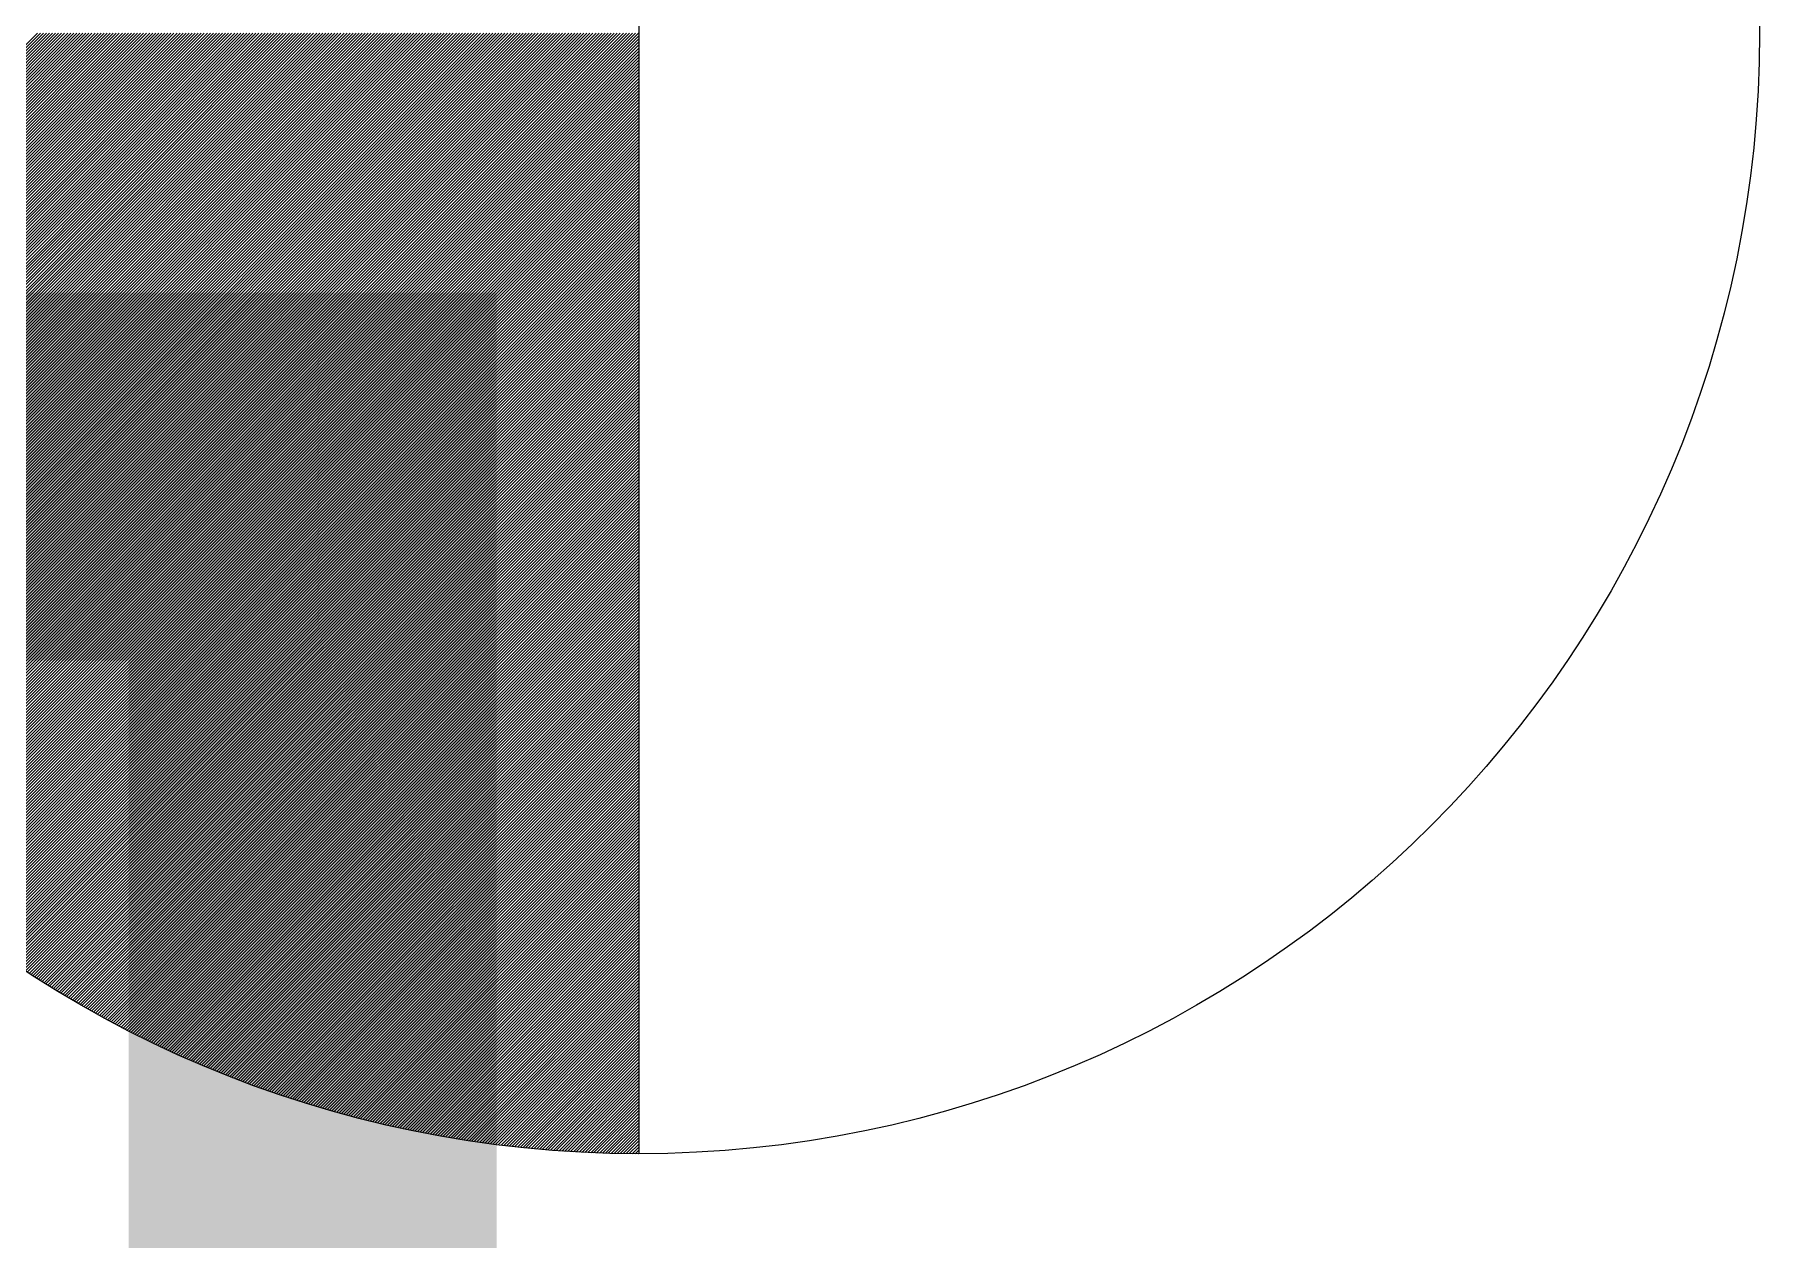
# Model space of a CAD drawing. Extents: x -22909.9 to -22897.8, y -4.7 to 4.1.
# Drawn here: x -22905.0057 to -22904.9354, y 0.4954 to 0.5445 of the extents above; entities that cross this region are included whole.
import ezdxf

# ---------------------------------------------------------------- set-up
doc = ezdxf.new("R2010")
doc.units = 0
doc.header["$MEASUREMENT"] = 0
doc.layers.add('COW', color=2, linetype='CONTINUOUS')
doc.layers.add('DESCARGA', color=5, linetype='CONTINUOUS')

msp = doc.modelspace()

# ---------------------------------------------------------------- linework, layer by layer
at = {"layer": 'COW', "color": 2}
for p, q in [((-22904.98108, 0.590232), (-22904.98108, 0.498888)), ((-22905.023216, 0.526939), (-22905.005594, 0.54456)), ((-22905.023179, 0.526851), (-22905.005471, 0.54456)), ((-22905.023143, 0.526764), (-22905.005347, 0.54456)), ((-22905.023106, 0.526677), (-22905.005223, 0.54456)), ((-22905.023069, 0.526591), (-22905.0051, 0.54456)), ((-22905.023032, 0.526504), (-22905.004976, 0.54456)), ((-22905.022994, 0.526418), (-22905.004852, 0.54456)), ((-22905.022957, 0.526331), (-22905.004728, 0.54456)), ((-22905.022919, 0.526245), (-22905.004605, 0.54456)), ((-22905.022881, 0.526159), (-22905.004481, 0.54456)), ((-22905.022844, 0.526073), (-22905.004357, 0.54456)), ((-22905.022806, 0.525988), (-22905.004233, 0.54456)), ((-22905.022767, 0.525902), (-22905.00411, 0.54456)), ((-22905.022729, 0.525817), (-22905.003986, 0.54456)), ((-22905.022691, 0.525731), (-22905.003862, 0.54456)), ((-22905.022652, 0.525646), (-22905.003738, 0.54456)), ((-22905.022613, 0.525561), (-22905.003615, 0.54456)), ((-22905.022574, 0.525477), (-22905.003491, 0.54456)), ((-22905.022535, 0.525392), (-22905.003367, 0.54456)), ((-22905.022496, 0.525307), (-22905.003243, 0.54456)), ((-22905.022457, 0.525223), (-22905.00312, 0.54456)), ((-22905.022417, 0.525139), (-22905.002996, 0.54456)), ((-22905.022378, 0.525055), (-22905.002872, 0.54456)), ((-22905.022338, 0.524971), (-22905.002748, 0.54456)), ((-22905.022298, 0.524887), (-22905.002625, 0.54456)), ((-22905.022258, 0.524803), (-22905.002501, 0.54456)), ((-22905.022218, 0.524719), (-22905.002377, 0.54456)), ((-22905.022177, 0.524636), (-22905.002253, 0.54456)), ((-22905.022137, 0.524553), (-22905.00213, 0.54456)), ((-22905.022096, 0.52447), (-22905.002006, 0.54456)), ((-22905.022055, 0.524387), (-22905.001882, 0.54456)), ((-22905.022015, 0.524304), (-22905.001758, 0.54456)), ((-22905.021974, 0.524221), (-22905.001635, 0.54456)), ((-22905.021932, 0.524139), (-22905.001511, 0.54456)), ((-22905.021891, 0.524056), (-22905.001387, 0.54456)), ((-22905.02185, 0.523974), (-22905.001263, 0.54456)), ((-22905.021808, 0.523892), (-22905.00114, 0.54456)), ((-22905.021766, 0.52381), (-22905.001016, 0.54456)), ((-22905.021724, 0.523728), (-22905.000892, 0.54456)), ((-22905.021682, 0.523646), (-22905.000768, 0.54456)), ((-22905.02164, 0.523564), (-22905.000645, 0.54456)), ((-22905.021598, 0.523483), (-22905.000521, 0.54456)), ((-22905.021556, 0.523402), (-22905.000397, 0.54456)), ((-22905.021513, 0.52332), (-22905.000274, 0.54456)), ((-22905.02147, 0.523239), (-22905.00015, 0.54456)), ((-22905.021428, 0.523158), (-22905.000026, 0.54456)), ((-22905.021385, 0.523078), (-22904.999902, 0.54456)), ((-22905.021341, 0.522997), (-22904.999779, 0.54456)), ((-22905.021298, 0.522916), (-22904.999655, 0.54456)), ((-22905.021255, 0.522836), (-22904.999531, 0.54456)), ((-22905.021211, 0.522756), (-22904.999407, 0.54456)), ((-22905.021168, 0.522676), (-22904.999284, 0.54456)), ((-22905.021124, 0.522596), (-22904.99916, 0.54456)), ((-22905.02108, 0.522516), (-22904.999036, 0.54456)), ((-22905.021036, 0.522436), (-22904.998912, 0.54456)), ((-22905.020992, 0.522357), (-22904.998789, 0.54456)), ((-22905.020948, 0.522277), (-22904.998665, 0.54456)), ((-22905.020903, 0.522198), (-22904.998541, 0.54456)), ((-22905.020859, 0.522119), (-22904.998417, 0.54456)), ((-22905.020814, 0.52204), (-22904.998294, 0.54456)), ((-22905.020769, 0.521961), (-22904.99817, 0.54456)), ((-22905.020724, 0.521882), (-22904.998046, 0.54456)), ((-22905.020679, 0.521803), (-22904.997922, 0.54456)), ((-22905.020634, 0.521725), (-22904.997799, 0.54456)), ((-22905.020588, 0.521646), (-22904.997675, 0.54456)), ((-22905.020543, 0.521568), (-22904.997551, 0.54456)), ((-22905.020497, 0.52149), (-22904.997427, 0.54456)), ((-22905.020452, 0.521412), (-22904.997304, 0.54456)), ((-22905.020406, 0.521334), (-22904.99718, 0.54456)), ((-22905.02036, 0.521256), (-22904.997056, 0.54456)), ((-22905.020314, 0.521179), (-22904.996932, 0.54456)), ((-22905.020267, 0.521101), (-22904.996809, 0.54456)), ((-22905.020221, 0.521024), (-22904.996685, 0.54456)), ((-22905.020174, 0.520947), (-22904.996561, 0.54456)), ((-22905.020128, 0.52087), (-22904.996437, 0.54456)), ((-22905.020081, 0.520793), (-22904.996314, 0.54456)), ((-22905.020034, 0.520716), (-22904.99619, 0.54456)), ((-22905.019987, 0.520639), (-22904.996066, 0.54456)), ((-22905.01994, 0.520563), (-22904.995942, 0.54456)), ((-22905.019892, 0.520486), (-22904.995819, 0.54456)), ((-22905.019845, 0.52041), (-22904.995695, 0.54456)), ((-22905.019797, 0.520334), (-22904.995571, 0.54456)), ((-22905.01975, 0.520258), (-22904.995447, 0.54456)), ((-22905.019702, 0.520182), (-22904.995324, 0.54456)), ((-22905.019654, 0.520106), (-22904.9952, 0.54456)), ((-22905.019606, 0.52003), (-22904.995076, 0.54456)), ((-22905.019558, 0.519955), (-22904.994953, 0.54456)), ((-22905.019509, 0.519879), (-22904.994829, 0.54456)), ((-22905.019461, 0.519804), (-22904.994705, 0.54456)), ((-22905.019412, 0.519729), (-22904.994581, 0.54456)), ((-22905.019364, 0.519654), (-22904.994458, 0.54456)), ((-22905.019315, 0.519579), (-22904.994334, 0.54456)), ((-22905.019266, 0.519504), (-22904.99421, 0.54456)), ((-22905.019217, 0.51943), (-22904.994086, 0.54456)), ((-22905.019167, 0.519355), (-22904.993963, 0.54456)), ((-22905.019118, 0.519281), (-22904.993839, 0.54456)), ((-22905.019069, 0.519206), (-22904.993715, 0.54456)), ((-22905.019019, 0.519132), (-22904.993591, 0.54456)), ((-22905.018969, 0.519058), (-22904.993468, 0.54456)), ((-22905.01892, 0.518984), (-22904.993344, 0.54456)), ((-22905.01887, 0.51891), (-22904.99322, 0.54456)), ((-22905.018819, 0.518837), (-22904.993096, 0.54456)), ((-22905.018769, 0.518763), (-22904.992973, 0.54456)), ((-22905.018719, 0.51869), (-22904.992849, 0.54456)), ((-22905.018668, 0.518617), (-22904.992725, 0.54456)), ((-22905.018618, 0.518543), (-22904.992601, 0.54456)), ((-22905.018567, 0.51847), (-22904.992478, 0.54456)), ((-22905.018516, 0.518398), (-22904.992354, 0.54456)), ((-22905.018465, 0.518325), (-22904.99223, 0.54456)), ((-22905.018414, 0.518252), (-22904.992106, 0.54456)), ((-22905.018363, 0.51818), (-22904.991983, 0.54456)), ((-22905.018312, 0.518107), (-22904.991859, 0.54456)), ((-22905.01826, 0.518035), (-22904.991735, 0.54456)), ((-22905.018209, 0.517963), (-22904.991611, 0.54456)), ((-22905.018157, 0.517891), (-22904.991488, 0.54456)), ((-22905.018105, 0.517819), (-22904.991364, 0.54456)), ((-22905.018053, 0.517747), (-22904.99124, 0.54456)), ((-22905.018001, 0.517675), (-22904.991116, 0.54456)), ((-22905.017949, 0.517604), (-22904.990993, 0.54456)), ((-22905.017897, 0.517532), (-22904.990869, 0.54456)), ((-22905.017844, 0.517461), (-22904.990745, 0.54456)), ((-22905.017792, 0.51739), (-22904.990621, 0.54456)), ((-22905.017739, 0.517319), (-22904.990498, 0.54456)), ((-22905.017686, 0.517248), (-22904.990374, 0.54456)), ((-22905.017633, 0.517177), (-22904.99025, 0.54456)), ((-22905.01758, 0.517106), (-22904.990127, 0.54456)), ((-22905.017527, 0.517036), (-22904.990003, 0.54456)), ((-22905.017474, 0.516965), (-22904.989879, 0.54456)), ((-22905.01742, 0.516895), (-22904.989755, 0.54456)), ((-22905.017367, 0.516825), (-22904.989632, 0.54456)), ((-22905.017313, 0.516755), (-22904.989508, 0.54456)), ((-22905.017259, 0.516685), (-22904.989384, 0.54456)), ((-22905.017205, 0.516615), (-22904.98926, 0.54456)), ((-22905.017151, 0.516545), (-22904.989137, 0.54456)), ((-22905.017097, 0.516476), (-22904.989013, 0.54456)), ((-22905.017043, 0.516406), (-22904.988889, 0.54456)), ((-22905.016988, 0.516337), (-22904.988765, 0.54456)), ((-22905.016934, 0.516268), (-22904.988642, 0.54456)), ((-22905.016879, 0.516199), (-22904.988518, 0.54456)), ((-22905.016824, 0.51613), (-22904.988394, 0.54456)), ((-22905.01677, 0.516061), (-22904.98827, 0.54456)), ((-22905.016715, 0.515992), (-22904.988147, 0.54456)), ((-22905.016659, 0.515923), (-22904.988023, 0.54456)), ((-22905.016604, 0.515855), (-22904.987899, 0.54456)), ((-22905.016549, 0.515787), (-22904.987775, 0.54456)), ((-22905.016493, 0.515718), (-22904.987652, 0.54456)), ((-22905.016438, 0.51565), (-22904.987528, 0.54456)), ((-22905.016382, 0.515582), (-22904.987404, 0.54456)), ((-22905.016326, 0.515514), (-22904.98728, 0.54456)), ((-22905.01627, 0.515446), (-22904.987157, 0.54456)), ((-22905.016214, 0.515379), (-22904.987033, 0.54456)), ((-22905.016158, 0.515311), (-22904.986909, 0.54456)), ((-22905.016102, 0.515244), (-22904.986785, 0.54456)), ((-22905.016045, 0.515177), (-22904.986662, 0.54456)), ((-22905.015989, 0.515109), (-22904.986538, 0.54456)), ((-22905.015932, 0.515042), (-22904.986414, 0.54456)), ((-22905.015875, 0.514975), (-22904.98629, 0.54456)), ((-22905.015818, 0.514909), (-22904.986167, 0.54456)), ((-22905.015761, 0.514842), (-22904.986043, 0.54456)), ((-22905.015704, 0.514775), (-22904.985919, 0.54456)), ((-22905.015647, 0.514709), (-22904.985795, 0.54456)), ((-22905.015589, 0.514642), (-22904.985672, 0.54456)), ((-22905.015532, 0.514576), (-22904.985548, 0.54456)), ((-22905.015474, 0.51451), (-22904.985424, 0.54456)), ((-22905.015416, 0.514444), (-22904.985301, 0.54456)), ((-22905.015358, 0.514378), (-22904.985177, 0.54456)), ((-22905.0153, 0.514313), (-22904.985053, 0.54456)), ((-22905.015242, 0.514247), (-22904.984929, 0.54456)), ((-22905.015184, 0.514181), (-22904.984806, 0.54456)), ((-22905.015126, 0.514116), (-22904.984682, 0.54456)), ((-22905.015067, 0.514051), (-22904.984558, 0.54456)), ((-22905.015009, 0.513986), (-22904.984434, 0.54456)), ((-22905.01495, 0.513921), (-22904.984311, 0.54456)), ((-22905.014891, 0.513856), (-22904.984187, 0.54456)), ((-22905.014832, 0.513791), (-22904.984063, 0.54456)), ((-22905.014773, 0.513726), (-22904.983939, 0.54456)), ((-22905.014714, 0.513662), (-22904.983816, 0.54456)), ((-22905.014655, 0.513597), (-22904.983692, 0.54456)), ((-22905.014595, 0.513533), (-22904.983568, 0.54456)), ((-22905.014536, 0.513469), (-22904.983444, 0.54456)), ((-22905.014476, 0.513405), (-22904.983321, 0.54456)), ((-22905.014416, 0.513341), (-22904.983197, 0.54456)), ((-22905.014356, 0.513277), (-22904.983073, 0.54456)), ((-22905.014296, 0.513213), (-22904.982949, 0.54456)), ((-22905.014236, 0.513149), (-22904.982826, 0.54456)), ((-22905.014176, 0.513086), (-22904.982702, 0.54456)), ((-22905.014115, 0.513023), (-22904.982578, 0.54456)), ((-22905.014055, 0.512959), (-22904.982454, 0.54456)), ((-22905.013994, 0.512896), (-22904.982331, 0.54456)), ((-22905.013934, 0.512833), (-22904.982207, 0.54456)), ((-22905.013873, 0.51277), (-22904.982083, 0.54456)), ((-22905.013812, 0.512708), (-22904.981959, 0.54456)), ((-22905.013751, 0.512645), (-22904.981836, 0.54456)), ((-22905.01369, 0.512582), (-22904.981712, 0.54456)), ((-22905.013628, 0.51252), (-22904.981588, 0.54456)), ((-22905.013567, 0.512458), (-22904.981464, 0.54456)), ((-22905.013505, 0.512395), (-22904.981341, 0.54456)), ((-22905.013443, 0.512333), (-22904.981217, 0.54456)), ((-22905.013382, 0.512271), (-22904.981093, 0.54456)), ((-22905.01332, 0.51221), (-22904.98108, 0.544449)), ((-22905.013258, 0.512148), (-22904.98108, 0.544326)), ((-22905.013196, 0.512086), (-22904.98108, 0.544202)), ((-22905.013133, 0.512025), (-22904.98108, 0.544078)), ((-22905.013071, 0.511964), (-22904.98108, 0.543954)), ((-22905.013008, 0.511902), (-22904.98108, 0.543831)), ((-22905.012946, 0.511841), (-22904.98108, 0.543707)), ((-22905.012883, 0.51178), (-22904.98108, 0.543583)), ((-22905.01282, 0.511719), (-22904.98108, 0.543459)), ((-22905.012757, 0.511659), (-22904.98108, 0.543336)), ((-22905.012694, 0.511598), (-22904.98108, 0.543212)), ((-22905.012631, 0.511537), (-22904.98108, 0.543088)), ((-22905.012568, 0.511477), (-22904.98108, 0.542964)), ((-22905.012504, 0.511417), (-22904.98108, 0.542841)), ((-22905.01244, 0.511357), (-22904.98108, 0.542717)), ((-22905.012377, 0.511296), (-22904.98108, 0.542593)), ((-22905.012313, 0.511237), (-22904.98108, 0.542469)), ((-22905.012249, 0.511177), (-22904.98108, 0.542346)), ((-22905.012185, 0.511117), (-22904.98108, 0.542222)), ((-22905.012121, 0.511057), (-22904.98108, 0.542098)), ((-22905.012057, 0.510998), (-22904.98108, 0.541974)), ((-22905.011992, 0.510939), (-22904.98108, 0.541851)), ((-22905.011928, 0.510879), (-22904.98108, 0.541727)), ((-22905.011863, 0.51082), (-22904.98108, 0.541603)), ((-22905.011798, 0.510761), (-22904.98108, 0.54148)), ((-22905.011733, 0.510703), (-22904.98108, 0.541356)), ((-22905.011668, 0.510644), (-22904.98108, 0.541232)), ((-22905.011603, 0.510585), (-22904.98108, 0.541108)), ((-22905.011538, 0.510527), (-22904.98108, 0.540985)), ((-22905.011473, 0.510468), (-22904.98108, 0.540861)), ((-22905.011407, 0.51041), (-22904.98108, 0.540737)), ((-22905.011341, 0.510352), (-22904.98108, 0.540613)), ((-22905.011276, 0.510294), (-22904.98108, 0.54049)), ((-22905.01121, 0.510236), (-22904.98108, 0.540366)), ((-22905.011144, 0.510178), (-22904.98108, 0.540242)), ((-22905.011078, 0.510121), (-22904.98108, 0.540118)), ((-22905.011012, 0.510063), (-22904.98108, 0.539995)), ((-22905.010945, 0.510006), (-22904.98108, 0.539871)), ((-22905.010879, 0.509948), (-22904.98108, 0.539747)), ((-22905.010812, 0.509891), (-22904.98108, 0.539623)), ((-22905.010746, 0.509834), (-22904.98108, 0.5395)), ((-22905.010679, 0.509777), (-22904.98108, 0.539376)), ((-22905.010612, 0.50972), (-22904.98108, 0.539252)), ((-22905.010545, 0.509663), (-22904.98108, 0.539128)), ((-22905.010478, 0.509607), (-22904.98108, 0.539005)), ((-22905.010411, 0.50955), (-22904.98108, 0.538881)), ((-22905.010343, 0.509494), (-22904.98108, 0.538757)), ((-22905.010276, 0.509438), (-22904.98108, 0.538633)), ((-22905.010208, 0.509382), (-22904.98108, 0.53851)), ((-22905.01014, 0.509326), (-22904.98108, 0.538386)), ((-22905.010072, 0.50927), (-22904.98108, 0.538262)), ((-22905.010004, 0.509214), (-22904.98108, 0.538138)), ((-22905.009936, 0.509159), (-22904.98108, 0.538015)), ((-22905.009868, 0.509103), (-22904.98108, 0.537891)), ((-22905.0098, 0.509048), (-22904.98108, 0.537767)), ((-22905.009731, 0.508992), (-22904.98108, 0.537643)), ((-22905.009663, 0.508937), (-22904.98108, 0.53752)), ((-22905.009594, 0.508882), (-22904.98108, 0.537396)), ((-22905.009525, 0.508827), (-22904.98108, 0.537272)), ((-22905.009456, 0.508772), (-22904.98108, 0.537148)), ((-22905.009387, 0.508718), (-22904.98108, 0.537025)), ((-22905.009318, 0.508663), (-22904.98108, 0.536901)), ((-22905.009248, 0.508609), (-22904.98108, 0.536777)), ((-22905.009179, 0.508555), (-22904.98108, 0.536654)), ((-22905.009109, 0.5085), (-22904.98108, 0.53653)), ((-22905.00904, 0.508446), (-22904.98108, 0.536406)), ((-22905.00897, 0.508392), (-22904.98108, 0.536282)), ((-22905.0089, 0.508339), (-22904.98108, 0.536159)), ((-22905.00883, 0.508285), (-22904.98108, 0.536035)), ((-22905.00876, 0.508231), (-22904.98108, 0.535911)), ((-22905.00869, 0.508178), (-22904.98108, 0.535787)), ((-22905.008619, 0.508124), (-22904.98108, 0.535664)), ((-22905.008549, 0.508071), (-22904.98108, 0.53554)), ((-22905.008478, 0.508018), (-22904.98108, 0.535416)), ((-22905.008407, 0.507965), (-22904.98108, 0.535292)), ((-22905.008336, 0.507912), (-22904.98108, 0.535169)), ((-22905.008265, 0.50786), (-22904.98108, 0.535045)), ((-22905.008194, 0.507807), (-22904.98108, 0.534921)), ((-22905.008123, 0.507755), (-22904.98108, 0.534797)), ((-22905.008051, 0.507702), (-22904.98108, 0.534674)), ((-22905.00798, 0.50765), (-22904.98108, 0.53455)), ((-22905.007908, 0.507598), (-22904.98108, 0.534426)), ((-22905.007836, 0.507546), (-22904.98108, 0.534302)), ((-22905.007765, 0.507494), (-22904.98108, 0.534179)), ((-22905.007693, 0.507442), (-22904.98108, 0.534055)), ((-22905.00762, 0.507391), (-22904.98108, 0.533931)), ((-22905.007548, 0.507339), (-22904.98108, 0.533807)), ((-22905.007476, 0.507288), (-22904.98108, 0.533684)), ((-22905.007403, 0.507237), (-22904.98108, 0.53356)), ((-22905.007331, 0.507186), (-22904.98108, 0.533436)), ((-22905.007258, 0.507135), (-22904.98108, 0.533312)), ((-22905.007185, 0.507084), (-22904.98108, 0.533189)), ((-22905.007112, 0.507033), (-22904.98108, 0.533065)), ((-22905.007039, 0.506982), (-22904.98108, 0.532941)), ((-22905.006966, 0.506932), (-22904.98108, 0.532817)), ((-22905.006892, 0.506881), (-22904.98108, 0.532694)), ((-22905.006819, 0.506831), (-22904.98108, 0.53257)), ((-22905.006745, 0.506781), (-22904.98108, 0.532446)), ((-22905.006671, 0.506731), (-22904.98108, 0.532322)), ((-22905.006598, 0.506681), (-22904.98108, 0.532199)), ((-22905.006524, 0.506631), (-22904.98108, 0.532075)), ((-22905.006449, 0.506582), (-22904.98108, 0.531951)), ((-22905.006375, 0.506532), (-22904.98108, 0.531828)), ((-22905.006301, 0.506483), (-22904.98108, 0.531704)), ((-22905.006226, 0.506434), (-22904.98108, 0.53158)), ((-22905.006152, 0.506385), (-22904.98108, 0.531456)), ((-22905.006077, 0.506336), (-22904.98108, 0.531333)), ((-22905.006002, 0.506287), (-22904.98108, 0.531209)), ((-22905.005927, 0.506238), (-22904.98108, 0.531085)), ((-22905.005852, 0.506189), (-22904.98108, 0.530961)), ((-22905.005777, 0.506141), (-22904.98108, 0.530838)), ((-22905.005701, 0.506093), (-22904.98108, 0.530714)), ((-22905.005626, 0.506044), (-22904.98108, 0.53059)), ((-22905.00555, 0.505996), (-22904.98108, 0.530466)), ((-22905.005474, 0.505948), (-22904.98108, 0.530343)), ((-22905.005398, 0.5059), (-22904.98108, 0.530219)), ((-22905.005322, 0.505853), (-22904.98108, 0.530095)), ((-22905.005246, 0.505805), (-22904.98108, 0.529971)), ((-22905.00517, 0.505758), (-22904.98108, 0.529848)), ((-22905.005094, 0.50571), (-22904.98108, 0.529724)), ((-22905.005017, 0.505663), (-22904.98108, 0.5296)), ((-22905.00494, 0.505616), (-22904.98108, 0.529476)), ((-22905.004864, 0.505569), (-22904.98108, 0.529353)), ((-22905.004787, 0.505522), (-22904.98108, 0.529229)), ((-22905.00471, 0.505476), (-22904.98108, 0.529105)), ((-22905.004632, 0.505429), (-22904.98108, 0.528981)), ((-22905.004555, 0.505383), (-22904.98108, 0.528858)), ((-22905.004478, 0.505336), (-22904.98108, 0.528734)), ((-22905.0044, 0.50529), (-22904.98108, 0.52861)), ((-22905.004322, 0.505244), (-22904.98108, 0.528486)), ((-22905.004245, 0.505198), (-22904.98108, 0.528363)), ((-22905.004167, 0.505152), (-22904.98108, 0.528239)), ((-22905.004088, 0.505107), (-22904.98108, 0.528115)), ((-22905.00401, 0.505061), (-22904.98108, 0.527991)), ((-22905.003932, 0.505016), (-22904.98108, 0.527868)), ((-22905.003853, 0.504971), (-22904.98108, 0.527744)), ((-22905.003775, 0.504925), (-22904.98108, 0.52762)), ((-22905.003696, 0.50488), (-22904.98108, 0.527496)), ((-22905.003617, 0.504836), (-22904.98108, 0.527373)), ((-22905.003538, 0.504791), (-22904.98108, 0.527249)), ((-22905.003459, 0.504746), (-22904.98108, 0.527125)), ((-22905.00338, 0.504702), (-22904.98108, 0.527002)), ((-22905.0033, 0.504658), (-22904.98108, 0.526878)), ((-22905.003221, 0.504613), (-22904.98108, 0.526754)), ((-22905.003141, 0.504569), (-22904.98108, 0.52663)), ((-22905.003061, 0.504525), (-22904.98108, 0.526507)), ((-22905.002981, 0.504482), (-22904.98108, 0.526383)), ((-22905.002901, 0.504438), (-22904.98108, 0.526259)), ((-22905.002821, 0.504394), (-22904.98108, 0.526135)), ((-22905.002741, 0.504351), (-22904.98108, 0.526012)), ((-22905.00266, 0.504308), (-22904.98108, 0.525888)), ((-22905.00258, 0.504265), (-22904.98108, 0.525764)), ((-22905.002499, 0.504222), (-22904.98108, 0.52564)), ((-22905.002418, 0.504179), (-22904.98108, 0.525517)), ((-22905.002337, 0.504136), (-22904.98108, 0.525393)), ((-22905.002256, 0.504093), (-22904.98108, 0.525269)), ((-22905.002174, 0.504051), (-22904.98108, 0.525145)), ((-22905.002093, 0.504009), (-22904.98108, 0.525022)), ((-22905.002011, 0.503967), (-22904.98108, 0.524898)), ((-22905.00193, 0.503925), (-22904.98108, 0.524774)), ((-22905.001848, 0.503883), (-22904.98108, 0.52465)), ((-22905.001766, 0.503841), (-22904.98108, 0.524527)), ((-22905.001684, 0.503799), (-22904.98108, 0.524403)), ((-22905.001601, 0.503758), (-22904.98108, 0.524279)), ((-22905.001519, 0.503716), (-22904.98108, 0.524155)), ((-22905.001436, 0.503675), (-22904.98108, 0.524032)), ((-22905.001354, 0.503634), (-22904.98108, 0.523908)), ((-22905.001271, 0.503593), (-22904.98108, 0.523784)), ((-22905.001188, 0.503552), (-22904.98108, 0.52366)), ((-22905.001105, 0.503512), (-22904.98108, 0.523537)), ((-22905.001022, 0.503471), (-22904.98108, 0.523413)), ((-22905.000938, 0.503431), (-22904.98108, 0.523289)), ((-22905.000855, 0.503391), (-22904.98108, 0.523165)), ((-22905.000771, 0.503351), (-22904.98108, 0.523042)), ((-22905.000687, 0.503311), (-22904.98108, 0.522918)), ((-22905.000603, 0.503271), (-22904.98108, 0.522794)), ((-22905.000519, 0.503231), (-22904.98108, 0.52267)), ((-22905.000435, 0.503192), (-22904.98108, 0.522547)), ((-22905.000351, 0.503152), (-22904.98108, 0.522423)), ((-22905.000266, 0.503113), (-22904.98108, 0.522299)), ((-22905.000181, 0.503074), (-22904.98108, 0.522176)), ((-22905.000097, 0.503035), (-22904.98108, 0.522052)), ((-22905.000012, 0.502996), (-22904.98108, 0.521928)), ((-22904.999927, 0.502958), (-22904.98108, 0.521804)), ((-22904.999841, 0.502919), (-22904.98108, 0.521681)), ((-22904.999756, 0.502881), (-22904.98108, 0.521557)), ((-22904.999671, 0.502843), (-22904.98108, 0.521433)), ((-22904.999585, 0.502805), (-22904.98108, 0.521309)), ((-22904.999499, 0.502767), (-22904.98108, 0.521186)), ((-22904.999413, 0.502729), (-22904.98108, 0.521062)), ((-22904.999327, 0.502691), (-22904.98108, 0.520938)), ((-22904.999241, 0.502654), (-22904.98108, 0.520814)), ((-22904.999154, 0.502616), (-22904.98108, 0.520691)), ((-22904.999068, 0.502579), (-22904.98108, 0.520567)), ((-22904.998981, 0.502542), (-22904.98108, 0.520443)), ((-22904.998894, 0.502505), (-22904.98108, 0.520319)), ((-22904.998807, 0.502468), (-22904.98108, 0.520196)), ((-22904.99872, 0.502432), (-22904.98108, 0.520072)), ((-22904.998633, 0.502395), (-22904.98108, 0.519948)), ((-22904.998545, 0.502359), (-22904.98108, 0.519824)), ((-22904.998458, 0.502323), (-22904.98108, 0.519701)), ((-22904.99837, 0.502287), (-22904.98108, 0.519577)), ((-22904.998282, 0.502251), (-22904.98108, 0.519453)), ((-22904.998194, 0.502215), (-22904.98108, 0.519329)), ((-22904.998106, 0.50218), (-22904.98108, 0.519206)), ((-22904.998017, 0.502145), (-22904.98108, 0.519082)), ((-22904.997929, 0.502109), (-22904.98108, 0.518958)), ((-22904.99784, 0.502074), (-22904.98108, 0.518834)), ((-22904.997751, 0.502039), (-22904.98108, 0.518711)), ((-22904.997662, 0.502005), (-22904.98108, 0.518587)), ((-22904.997573, 0.50197), (-22904.98108, 0.518463)), ((-22904.997484, 0.501935), (-22904.98108, 0.518339)), ((-22904.997395, 0.501901), (-22904.98108, 0.518216)), ((-22904.997305, 0.501867), (-22904.98108, 0.518092)), ((-22904.997215, 0.501833), (-22904.98108, 0.517968)), ((-22904.997125, 0.501799), (-22904.98108, 0.517844)), ((-22904.997035, 0.501765), (-22904.98108, 0.517721)), ((-22904.996945, 0.501732), (-22904.98108, 0.517597)), ((-22904.996855, 0.501699), (-22904.98108, 0.517473)), ((-22904.996764, 0.501665), (-22904.98108, 0.51735)), ((-22904.996674, 0.501632), (-22904.98108, 0.517226)), ((-22904.996583, 0.501599), (-22904.98108, 0.517102)), ((-22904.996492, 0.501567), (-22904.98108, 0.516978)), ((-22904.996401, 0.501534), (-22904.98108, 0.516855)), ((-22904.996309, 0.501502), (-22904.98108, 0.516731)), ((-22904.996218, 0.501469), (-22904.98108, 0.516607)), ((-22904.996126, 0.501437), (-22904.98108, 0.516483)), ((-22904.996034, 0.501405), (-22904.98108, 0.51636)), ((-22904.995942, 0.501374), (-22904.98108, 0.516236)), ((-22904.99585, 0.501342), (-22904.98108, 0.516112)), ((-22904.995758, 0.501311), (-22904.98108, 0.515988)), ((-22904.995665, 0.501279), (-22904.98108, 0.515865)), ((-22904.995573, 0.501248), (-22904.98108, 0.515741)), ((-22904.99548, 0.501217), (-22904.98108, 0.515617)), ((-22904.995387, 0.501186), (-22904.98108, 0.515493)), ((-22904.995294, 0.501156), (-22904.98108, 0.51537)), ((-22904.9952, 0.501125), (-22904.98108, 0.515246)), ((-22904.995107, 0.501095), (-22904.98108, 0.515122)), ((-22904.995013, 0.501065), (-22904.98108, 0.514998)), ((-22904.99492, 0.501035), (-22904.98108, 0.514875)), ((-22904.994826, 0.501005), (-22904.98108, 0.514751)), ((-22904.994731, 0.500976), (-22904.98108, 0.514627)), ((-22904.994637, 0.500946), (-22904.98108, 0.514503)), ((-22904.994543, 0.500917), (-22904.98108, 0.51438)), ((-22904.994448, 0.500888), (-22904.98108, 0.514256)), ((-22904.994353, 0.500859), (-22904.98108, 0.514132)), ((-22904.994258, 0.50083), (-22904.98108, 0.514008)), ((-22904.994163, 0.500802), (-22904.98108, 0.513885)), ((-22904.994068, 0.500773), (-22904.98108, 0.513761)), ((-22904.993972, 0.500745), (-22904.98108, 0.513637)), ((-22904.993876, 0.500717), (-22904.98108, 0.513513)), ((-22904.993781, 0.500689), (-22904.98108, 0.51339)), ((-22904.993684, 0.500662), (-22904.98108, 0.513266)), ((-22904.993588, 0.500634), (-22904.98108, 0.513142)), ((-22904.993492, 0.500607), (-22904.98108, 0.513018)), ((-22904.993395, 0.50058), (-22904.98108, 0.512895)), ((-22904.993299, 0.500553), (-22904.98108, 0.512771)), ((-22904.993202, 0.500526), (-22904.98108, 0.512647)), ((-22904.993104, 0.500499), (-22904.98108, 0.512523)), ((-22904.993007, 0.500473), (-22904.98108, 0.5124)), ((-22904.99291, 0.500446), (-22904.98108, 0.512276)), ((-22904.992812, 0.50042), (-22904.98108, 0.512152)), ((-22904.992714, 0.500394), (-22904.98108, 0.512029)), ((-22904.992616, 0.500369), (-22904.98108, 0.511905)), ((-22904.992518, 0.500343), (-22904.98108, 0.511781)), ((-22904.992419, 0.500318), (-22904.98108, 0.511657)), ((-22904.992321, 0.500293), (-22904.98108, 0.511534)), ((-22904.992222, 0.500268), (-22904.98108, 0.51141)), ((-22904.992123, 0.500243), (-22904.98108, 0.511286)), ((-22904.992024, 0.500218), (-22904.98108, 0.511162)), ((-22904.991925, 0.500194), (-22904.98108, 0.511039)), ((-22904.991825, 0.50017), (-22904.98108, 0.510915)), ((-22904.991725, 0.500146), (-22904.98108, 0.510791)), ((-22904.991625, 0.500122), (-22904.98108, 0.510667)), ((-22904.991525, 0.500098), (-22904.98108, 0.510544)), ((-22904.991425, 0.500075), (-22904.98108, 0.51042)), ((-22904.991325, 0.500052), (-22904.98108, 0.510296)), ((-22904.991224, 0.500029), (-22904.98108, 0.510172)), ((-22904.991123, 0.500006), (-22904.98108, 0.510049)), ((-22904.991022, 0.499983), (-22904.98108, 0.509925)), ((-22904.990921, 0.499961), (-22904.98108, 0.509801)), ((-22904.990819, 0.499938), (-22904.98108, 0.509677)), ((-22904.990717, 0.499916), (-22904.98108, 0.509554)), ((-22904.990616, 0.499894), (-22904.98108, 0.50943)), ((-22904.990514, 0.499873), (-22904.98108, 0.509306)), ((-22904.990411, 0.499851), (-22904.98108, 0.509182)), ((-22904.990309, 0.49983), (-22904.98108, 0.509059)), ((-22904.990206, 0.499809), (-22904.98108, 0.508935)), ((-22904.990103, 0.499788), (-22904.98108, 0.508811)), ((-22904.99, 0.499767), (-22904.98108, 0.508687)), ((-22904.989897, 0.499747), (-22904.98108, 0.508564)), ((-22904.989793, 0.499727), (-22904.98108, 0.50844)), ((-22904.98969, 0.499707), (-22904.98108, 0.508316)), ((-22904.989586, 0.499687), (-22904.98108, 0.508192)), ((-22904.989482, 0.499667), (-22904.98108, 0.508069)), ((-22904.989377, 0.499648), (-22904.98108, 0.507945)), ((-22904.989273, 0.499629), (-22904.98108, 0.507821)), ((-22904.989168, 0.49961), (-22904.98108, 0.507697)), ((-22904.989063, 0.499591), (-22904.98108, 0.507574)), ((-22904.988958, 0.499572), (-22904.98108, 0.50745)), ((-22904.988852, 0.499554), (-22904.98108, 0.507326)), ((-22904.988747, 0.499536), (-22904.98108, 0.507203)), ((-22904.988641, 0.499518), (-22904.98108, 0.507079)), ((-22904.988535, 0.4995), (-22904.98108, 0.506955)), ((-22904.988428, 0.499483), (-22904.98108, 0.506831)), ((-22904.988322, 0.499466), (-22904.98108, 0.506708)), ((-22904.988215, 0.499449), (-22904.98108, 0.506584)), ((-22904.988108, 0.499432), (-22904.98108, 0.50646)), ((-22904.988001, 0.499415), (-22904.98108, 0.506336)), ((-22904.987894, 0.499399), (-22904.98108, 0.506213)), ((-22904.987786, 0.499383), (-22904.98108, 0.506089)), ((-22904.987678, 0.499367), (-22904.98108, 0.505965)), ((-22904.98757, 0.499351), (-22904.98108, 0.505841)), ((-22904.987462, 0.499336), (-22904.98108, 0.505718)), ((-22904.987353, 0.499321), (-22904.98108, 0.505594)), ((-22904.987244, 0.499306), (-22904.98108, 0.50547)), ((-22904.987135, 0.499291), (-22904.98108, 0.505346)), ((-22904.987026, 0.499277), (-22904.98108, 0.505223)), ((-22904.986917, 0.499262), (-22904.98108, 0.505099)), ((-22904.986807, 0.499248), (-22904.98108, 0.504975)), ((-22904.986697, 0.499235), (-22904.98108, 0.504851)), ((-22904.986587, 0.499221), (-22904.98108, 0.504728)), ((-22904.986476, 0.499208), (-22904.98108, 0.504604)), ((-22904.986366, 0.499195), (-22904.98108, 0.50448)), ((-22904.986255, 0.499182), (-22904.98108, 0.504356)), ((-22904.986143, 0.499169), (-22904.98108, 0.504233)), ((-22904.986032, 0.499157), (-22904.98108, 0.504109)), ((-22904.98592, 0.499145), (-22904.98108, 0.503985)), ((-22904.985808, 0.499133), (-22904.98108, 0.503861)), ((-22904.985696, 0.499122), (-22904.98108, 0.503738)), ((-22904.985584, 0.49911), (-22904.98108, 0.503614)), ((-22904.985471, 0.499099), (-22904.98108, 0.50349)), ((-22904.985358, 0.499089), (-22904.98108, 0.503366)), ((-22904.985245, 0.499078), (-22904.98108, 0.503243)), ((-22904.985131, 0.499068), (-22904.98108, 0.503119)), ((-22904.985017, 0.499058), (-22904.98108, 0.502995)), ((-22904.984903, 0.499048), (-22904.98108, 0.502871)), ((-22904.984789, 0.499039), (-22904.98108, 0.502748)), ((-22904.984675, 0.499029), (-22904.98108, 0.502624)), ((-22904.98456, 0.499021), (-22904.98108, 0.5025)), ((-22904.984445, 0.499012), (-22904.98108, 0.502377)), ((-22904.984329, 0.499004), (-22904.98108, 0.502253)), ((-22904.984214, 0.498995), (-22904.98108, 0.502129)), ((-22904.984098, 0.498988), (-22904.98108, 0.502005)), ((-22904.983982, 0.49898), (-22904.98108, 0.501882)), ((-22904.983865, 0.498973), (-22904.98108, 0.501758)), ((-22904.983748, 0.498966), (-22904.98108, 0.501634)), ((-22904.983631, 0.498959), (-22904.98108, 0.50151)), ((-22904.983514, 0.498953), (-22904.98108, 0.501387)), ((-22904.983396, 0.498947), (-22904.98108, 0.501263)), ((-22904.983278, 0.498941), (-22904.98108, 0.501139)), ((-22904.98316, 0.498935), (-22904.98108, 0.501015)), ((-22904.983042, 0.49893), (-22904.98108, 0.500892)), ((-22904.982923, 0.498925), (-22904.98108, 0.500768)), ((-22904.982804, 0.49892), (-22904.98108, 0.500644)), ((-22904.982684, 0.498916), (-22904.98108, 0.50052)), ((-22904.982565, 0.498912), (-22904.98108, 0.500397)), ((-22904.982445, 0.498908), (-22904.98108, 0.500273)), ((-22904.982324, 0.498905), (-22904.98108, 0.500149)), ((-22904.982204, 0.498902), (-22904.98108, 0.500025)), ((-22904.982083, 0.498899), (-22904.98108, 0.499902)), ((-22904.981962, 0.498896), (-22904.98108, 0.499778)), ((-22904.98184, 0.498894), (-22904.98108, 0.499654)), ((-22904.981718, 0.498892), (-22904.98108, 0.49953)), ((-22904.981596, 0.498891), (-22904.98108, 0.499407)), ((-22904.981473, 0.49889), (-22904.98108, 0.499283)), ((-22904.981351, 0.498889), (-22904.98108, 0.499159)), ((-22904.981227, 0.498888), (-22904.98108, 0.499035)), ((-22904.981104, 0.498888), (-22904.98108, 0.498912))]:
    msp.add_line(p, q, dxfattribs=at)
msp.add_circle((-22904.98108, 0.54456), 0.045672, dxfattribs=at)
at = {"layer": 'DESCARGA', "const_width": 0.015}
msp.add_lwpolyline([(-22905.116329, 0.526478), (-22904.994371, 0.526478), (-22904.994371, -2.064189)], dxfattribs=at)

doc.saveas('drawing.dxf')
